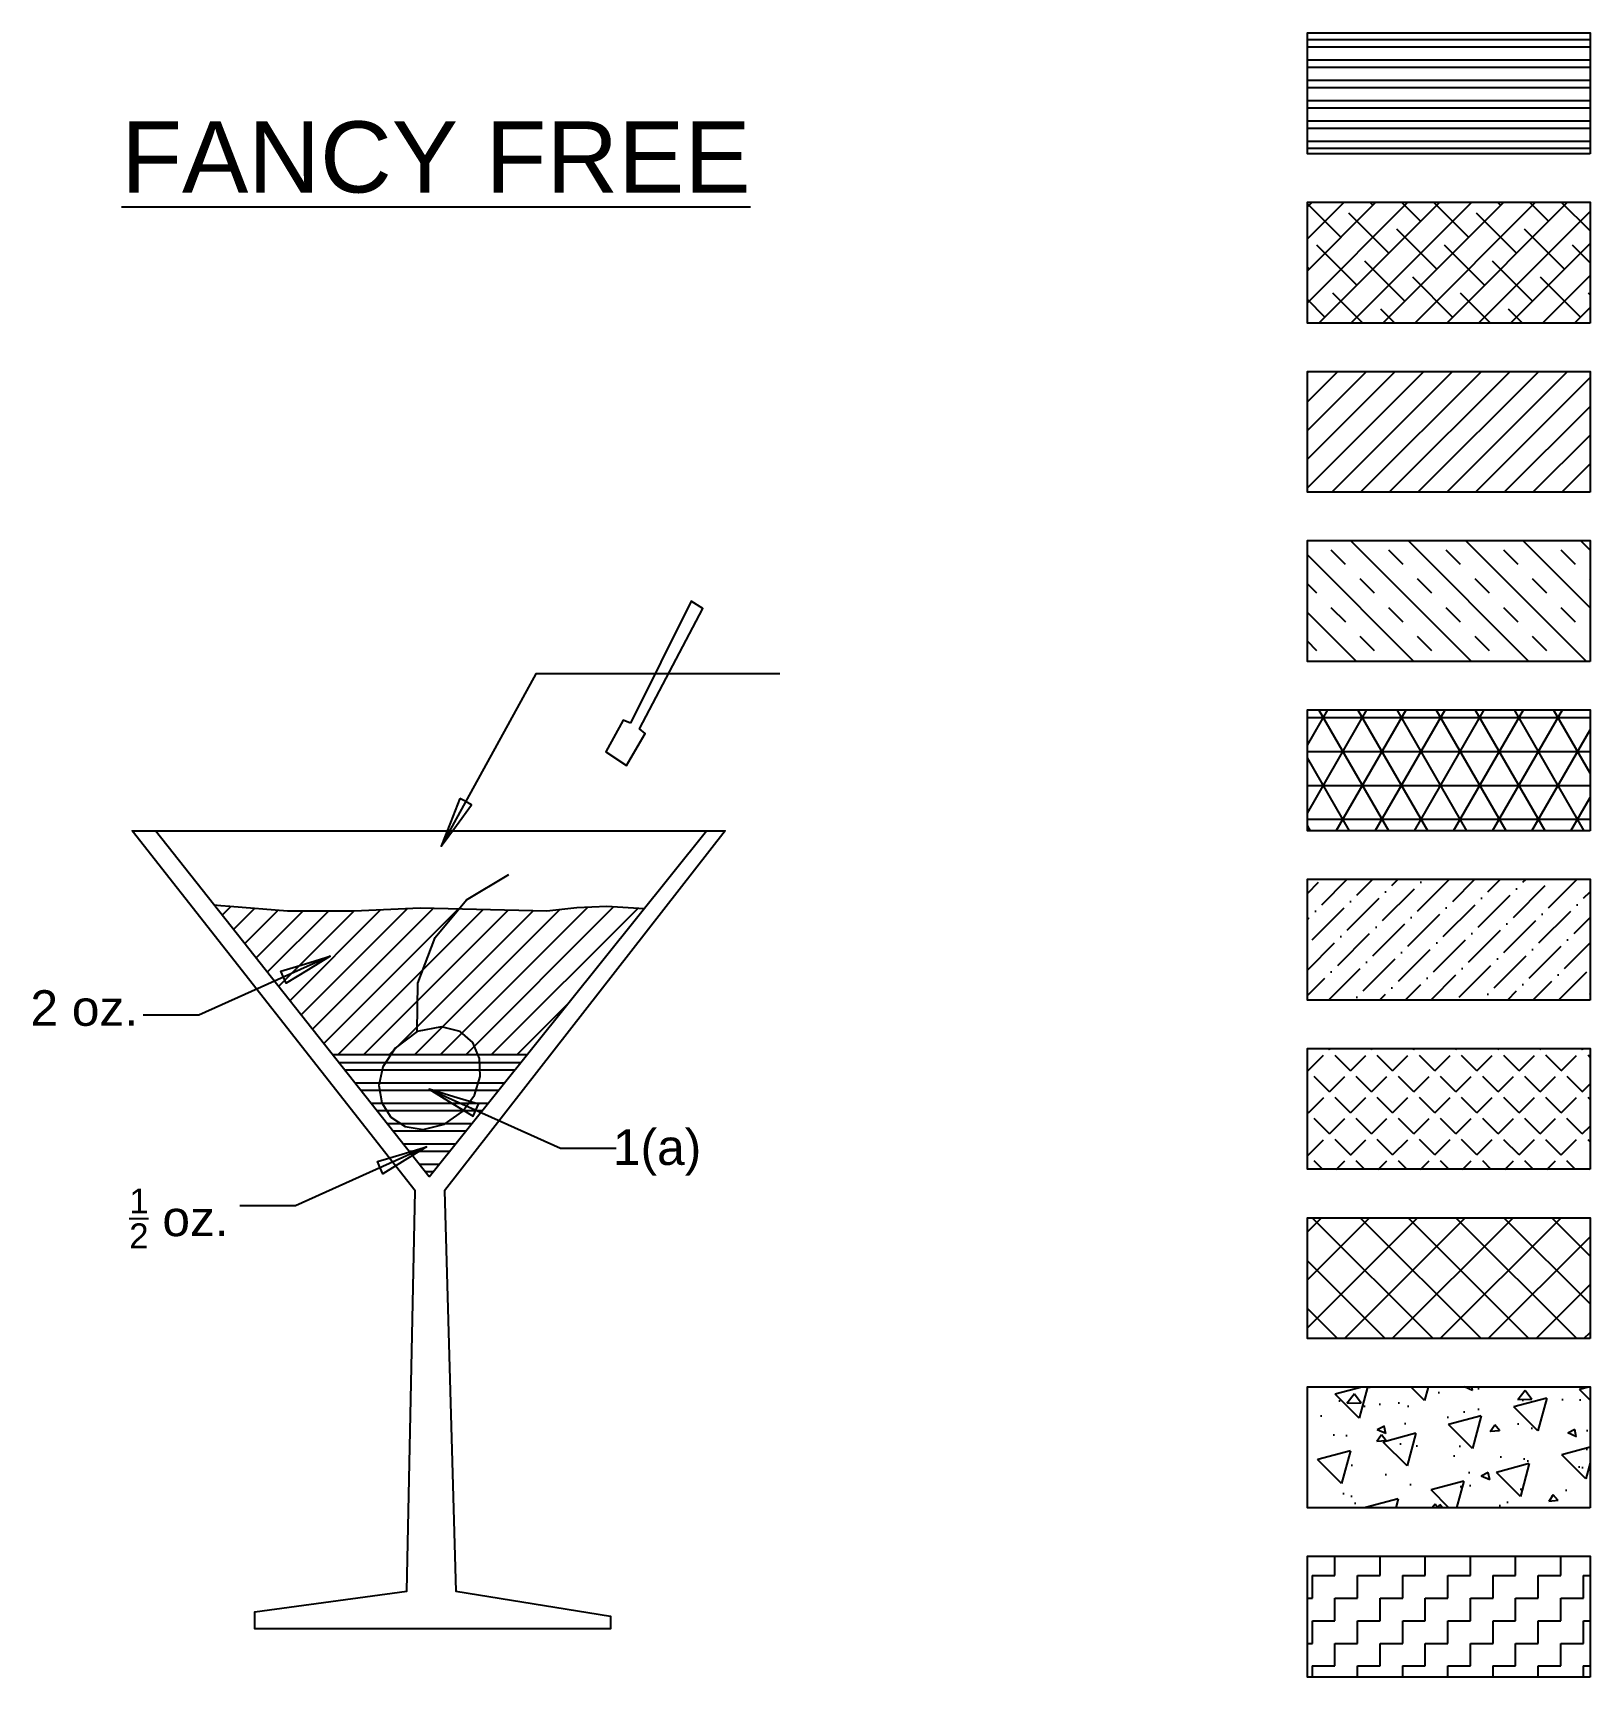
# Model space of a CAD drawing. Header units: metres. Extents: x 0 to 16.5, y 0 to 11.5.
# Drawn here: x 11.631 to 13.821, y 5.223 to 7.534 of the extents above; entities that cross this region are included whole.
import ezdxf

# ---------------------------------------------------------------- set-up
doc = ezdxf.new("R2010")
doc.units = ezdxf.units.M
for name, color, linetype in [('apricot brandy', 30, 'Continuous'), ('benedictine', 34, 'Continuous'), ('bourbon - whiskey', 35, 'Continuous'), ('campari', 241, 'Continuous'), ('creme de cassis', 1, 'Continuous'), ('fernet', 6, 'Continuous'), ('green chartreuse', 80, 'Continuous'), ('maraschino', 18, 'Continuous'), ('rum', 46, 'Continuous'), ('sherry', 53, 'Continuous')]:
    doc.layers.add(name, color=color, linetype=linetype)
doc.styles.get("Standard").update_dxf_attribs({"font": 'arial.ttf'})

# ---------------------------------------------------------------- blocks, each defined once
blk = doc.blocks.new('A$C17891CB8')
for points in [[(0, 0), (0.001, 0.06819), (0.0256, 0.13222), (0.0697, 0.18533), (0.1289, 0.22087)], [(0, 0), (-0.0306, -0.02332), (-0.048, -0.04942), (-0.0539, -0.07585), (-0.0497, -0.10026), (-0.0368, -0.12028), (-0.0169, -0.13352), (0.0087, -0.13759), (0.0384, -0.1301), (0.064, -0.11257), (0.0807, -0.0893), (0.0887, -0.06331), (0.0879, -0.03771), (0.0785, -0.01546), (0.0607, 0.00027), (0.0345, 0.00645), (0, 0)]]:
    blk.add_lwpolyline(points)
blk = doc.blocks.new('A$C3C0D392B')
blk.add_lwpolyline([(0, 0), (-0.18425, -0.0829), (-0.26258, -0.0829)])
blk.add_lwpolyline([(-0.06532, -0.02941), (-0.06912, -0.02084), (-0.03455, -0.01042), (0, 0), (-0.0307, -0.01893), (-0.06147, -0.03788), (-0.06532, -0.02941)], close=True)
blk = doc.blocks.new('A$C7EF233EF')
for points in [[(0.26617, 0.17318), (0.25609, 0.17746), (0.23156, 0.13265), (0.26064, 0.11371), (0.28679, 0.15847), (0.27865, 0.16498), (0.368, 0.33414), (0.35152, 0.34446), (0.26617, 0.17318)], [(0.02632, 0.06722), (0.01313, 0.03364), (0, 0), (0.02132, 0.02912), (0.0426, 0.05826), (0.03446, 0.06276), (0.02632, 0.06722)], [(0.02632, 0.06722), (0.01313, 0.03364), (0, 0), (0.02132, 0.02912), (0.0426, 0.05826), (0.03446, 0.06276), (0.02632, 0.06722)]]:
    blk.add_lwpolyline(points, close=True)
blk.add_lwpolyline([(0.47635, 0.24257), (0.13309, 0.24257), (0, 0)])

msp = doc.modelspace()

# ---------------------------------------------------------------- hatches: boundary and pattern name
at = {"layer": 'apricot brandy'}
h = msp.add_hatch(dxfattribs=at)
h.set_pattern_fill('STEEL', color=256, scale=0.009, angle=135, style=0)
h.set_pattern_definition([(180, (0, -0.47602), (-3e-18, -0.028575), []), (180, (-0.010103, -0.486123), (-3e-18, -0.028575), [])])
h.paths.add_polyline_path([(13.8208, 7.3644), (13.8208, 7.5343), (13.4233, 7.5343), (13.4233, 7.3644)])
h = msp.add_hatch(dxfattribs=at)
h.set_pattern_fill('STEEL', color=256, scale=0.009, angle=135, style=0)
h.set_pattern_definition([(180, (0, 0), (-3e-18, -0.028575), []), (180, (-0.010103, -0.010103), (-3e-18, -0.028575), [])])
h.paths.add_polyline_path([(12.2356, 6.0176), (12.2523, 6.0409), (12.2603, 6.0669), (12.2595, 6.0925), (12.2572, 6.098), (12.135, 6.098), (12.1236, 6.0808), (12.1177, 6.0543), (12.1219, 6.0299), (12.1348, 6.0099), (12.1547, 5.9967), (12.1803, 5.9926), (12.21, 6.0001)], flags=17)
h.paths.add_polyline_path([(12.2603, 6.0669), (12.2523, 6.0409), (12.2356, 6.0176), (12.21, 6.0001), (12.1803, 5.9926), (12.1547, 5.9967), (12.1348, 6.0099), (12.1219, 6.0299), (12.1177, 6.0543), (12.1236, 6.0808), (12.135, 6.098), (12.0526, 6.098), (12.1612, 5.9609), (12.185, 5.9681), (12.1652, 5.9558), (12.1888, 5.926), (12.3265, 6.098), (12.2593, 6.098)])
at = {"layer": 'benedictine'}
h = msp.add_hatch(dxfattribs=at)
h.set_pattern_fill('ANSI38', color=256, scale=0.01, style=0)
h.set_pattern_definition([(45, (0, -0.47608), (-0.02245064, 0.02245064), []), (135, (0, -0.47608), (-0.06735192, 0.02245064), [0.079375, -0.047625])])
h.paths.add_polyline_path([(13.8208, 7.2963), (13.4233, 7.2963), (13.4233, 7.1263), (13.8208, 7.1263)])
at = {"layer": 'bourbon - whiskey'}
h = msp.add_hatch(dxfattribs=at)
h.set_pattern_fill('ANSI31', color=256, scale=0.009, style=0)
h.set_pattern_definition([(45, (-2e-15, -0.95198), (-0.020205576, 0.020205576), [])])
h.paths.add_polyline_path([(13.8208, 7.0584), (13.4233, 7.0584), (13.4233, 6.8884), (13.8208, 6.8884)])
h = msp.add_hatch(dxfattribs=at)
h.set_pattern_fill('ANSI31', color=256, scale=0.008, style=0)
h.paths.add_polyline_path([(12.1726, 6.1984), (12.1972, 6.2624), (12.2307, 6.3028), (12.176, 6.304), (12.0832, 6.3), (11.9895, 6.3001), (11.9083, 6.3067), (11.8863, 6.3081), (12.0526, 6.098), (12.135, 6.098), (12.141, 6.1069), (12.1716, 6.1302)])
h.paths.add_polyline_path([(12.1726, 6.1984), (12.1716, 6.1302), (12.2061, 6.1366), (12.2323, 6.1305), (12.2501, 6.1147), (12.2572, 6.098), (12.3265, 6.098), (12.491, 6.3033), (12.4382, 6.3064), (12.3963, 6.3048), (12.3541, 6.3001), (12.2307, 6.3028), (12.1972, 6.2624)])
h.paths.add_polyline_path([(12.2061, 6.1366), (12.1716, 6.1302), (12.141, 6.1069), (12.135, 6.098), (12.2572, 6.098), (12.2501, 6.1147), (12.2323, 6.1305)])
at = {"layer": 'campari'}
h = msp.add_hatch(dxfattribs=at)
h.set_pattern_fill('TRANS', color=256, scale=0.009, angle=135, style=0)
h.set_pattern_definition([(135, (0, -0.95198), (-0.04041115, -0.04041115), []), (135, (-0.020206, -0.972186), (-0.04041115, -0.04041115), [0.028575, -0.028575])])
h.paths.add_polyline_path([(13.8208, 6.8204), (13.4233, 6.8204), (13.4233, 6.6504), (13.8208, 6.6504)])
at = {"layer": 'creme de cassis'}
h = msp.add_hatch(dxfattribs=at)
h.set_pattern_fill('ANSI36', color=256, scale=0.008, style=0)
h.set_pattern_definition([(45, (0, -0.23806), (0.013470384, 0.04939141), [0.0635, -0.0127, 0, -0.0127])])
h.paths.add_polyline_path([(13.8208, 6.1744), (13.8208, 6.3444), (13.4233, 6.3444), (13.4233, 6.1744)])
at = {"layer": 'fernet'}
h = msp.add_hatch(dxfattribs=at)
h.set_pattern_fill('NET', color=256, scale=0.015, angle=45, style=0)
h.set_pattern_definition([(45, (0, 0.23791), (-0.03367596, 0.03367596), []), (135, (0, 0.23791), (-0.03367596, -0.03367596), [])])
h.paths.add_polyline_path([(13.4233, 5.8684), (13.4233, 5.6984), (13.8208, 5.6984), (13.8208, 5.8684)])
at = {"layer": 'green chartreuse'}
h = msp.add_hatch(dxfattribs=at)
h.set_pattern_fill('NET3', color=256, scale=0.015, style=0)
h.set_pattern_definition([(0, (0, 1.18989), (0, 0.047625), []), (60, (0, 1.18989), (-0.04124446, 0.0238125), []), (120, (0, 1.18989), (-0.04124446, -0.0238125), [])])
h.paths.add_polyline_path([(13.8208, 6.4124), (13.8208, 6.5824), (13.4233, 6.5824), (13.4233, 6.4124)])
at = {"layer": 'maraschino'}
h = msp.add_hatch(dxfattribs=at)
h.set_pattern_fill('TRIANG', color=256, scale=0.01, angle=135, style=0)
h.set_pattern_definition([(195, (0, 0.47593), (-0.0246525, -0.0920044), [0.047625, -0.047625]), (255, (0, 0.47593), (0.0673519, -0.0673519), [0.047625, -0.047625]), (135, (-0.01233, 0.42993), (-0.0920044, -0.0246525), [0.047625, -0.047625])])
h.paths.add_polyline_path([(13.8208, 5.4605), (13.8208, 5.6304), (13.4233, 5.6304), (13.4233, 5.4605)])
h = msp.add_hatch(dxfattribs=at)
h.set_pattern_fill('AR-CONC', color=256, scale=0.0007, angle=135, style=0)
h.set_pattern_definition([(185, (0, 0.47593), (-0.0822874, 0.09806626), [0.013335, -0.146685]), (130, (0, 0.47593), (-0.0771239, -0.1120125), [0.010668, -0.117348]), (235.451, (-0.00686, 0.4841), (-0.1594112, -0.0139455), [0.011333, -0.124663]), (181.1842, (-0.02514, 0.45079), (-0.1133674, 0.1549872), [0.0200025, -0.2200275]), (231.6356, (-0.0346, 0.4637), (-0.2399785, -0.0049603), [0.0169995, -0.1869945]), (126.184, (-0.02514, 0.45079), (-0.2399785, -0.00496), [0.016002, -0.176022]), (156, (-0.03143, 0.46964), (-0.0244267, 0.1256644), [0.013335, -0.146685]), (101, (-0.03143, 0.46964), (-0.1217588, -0.060578), [0.010668, -0.117348]), (206.4514, (-0.03347, 0.48012), (-0.1461855, 0.065086), [0.011333, -0.124663]), (172.5, (0, 0.47593), (-0.04338139, -0.04032383), [0, -0.1159256, 0, -0.119126, 0, -0.1177925]), (142.5, (0, 0.47593), (-0.0826609, -0.0165128), [0, -0.0679196, 0, -0.1132586, 0, -0.0448945]), (102.5, (0.028036, 0.447894), (-0.06427834, 0.0699495), [0, -0.04445, 0, -0.138684, 0, -0.184023]), (92.5, (0.04061, 0.43532), (-0.08590568, 0.06073473), [0, -0.057785, 0, -0.0921004, 0, -0.130683])])
h.paths.add_polyline_path([(13.8208, 5.4605), (13.8208, 5.6304), (13.4233, 5.6304), (13.4233, 5.4605)])
at = {"layer": 'rum'}
h = msp.add_hatch(dxfattribs=at)
h.set_pattern_fill('ANGLE', color=256, scale=0.006, angle=45, style=0)
h.set_pattern_definition([(45, (0, 0), (-0.02963485, 0.02963485), [0.03048, -0.01143]), (135, (0, 0), (-0.02963485, -0.02963485), [0.03048, -0.01143])])
h.paths.add_polyline_path([(13.4233, 6.1064), (13.4233, 5.9364), (13.8208, 5.9364), (13.8208, 6.1064)])
at = {"layer": 'sherry'}
h = msp.add_hatch(dxfattribs=at)
h.set_pattern_fill('ZIGZAG', color=256, scale=0.01, style=0)
h.set_pattern_definition([(0, (0, 0.95194), (0.03175, 0.03175), [0.03175, -0.03175]), (90, (0.03175, 0.95194), (-0.03175, 0.03175), [0.03175, -0.03175])])
h.paths.add_polyline_path([(13.8208, 5.2225), (13.8208, 5.3925), (13.4233, 5.3925), (13.4233, 5.2225)])

# ---------------------------------------------------------------- linework, layer by layer
for p, q in [((13.8208, 6.8204), (13.8208, 6.7354)), ((12.1888, 5.926), (11.8037, 6.4124)), ((12.1888, 5.926), (12.5784, 6.4124)), ((12.0526, 6.098), (12.3265, 6.098))]:
    msp.add_line(p, q)
for points in [[(13.8208, 7.3644), (13.4233, 7.3644), (13.4233, 7.5343), (13.8208, 7.5343), (13.8208, 7.3644)], [(13.8208, 7.1264), (13.4233, 7.1264), (13.4233, 7.2964), (13.8208, 7.2964), (13.8208, 7.1264)], [(13.8208, 6.8884), (13.4233, 6.8884), (13.4233, 7.0584), (13.8208, 7.0584), (13.8208, 6.8884)], [(13.8208, 6.6504), (13.4233, 6.6504), (13.4233, 6.8204), (13.8208, 6.8204), (13.8208, 6.6504)], [(13.8208, 6.4124), (13.4233, 6.4124), (13.4233, 6.5824), (13.8208, 6.5824), (13.8208, 6.4124)], [(12.5784, 6.4124), (12.6046, 6.4124), (12.2104, 5.9064), (12.2261, 5.3435), (12.4437, 5.3083), (12.4437, 5.2905), (11.9437, 5.2905), (11.9437, 5.3141), (12.1574, 5.3435), (12.1691, 5.9064), (11.7711, 6.4124), (11.8037, 6.4124), (12.5784, 6.4124)], [(13.8208, 6.1744), (13.4233, 6.1744), (13.4233, 6.3444), (13.8208, 6.3444), (13.8208, 6.1744)], [(13.8208, 5.9365), (13.4233, 5.9365), (13.4233, 6.1064), (13.8208, 6.1064), (13.8208, 5.9365)], [(13.8208, 5.6985), (13.4233, 5.6985), (13.4233, 5.8684), (13.8208, 5.8684), (13.8208, 5.6985)], [(13.8208, 5.4605), (13.4233, 5.4605), (13.4233, 5.6305), (13.8208, 5.6305), (13.8208, 5.4605)], [(13.8208, 5.2226), (13.4233, 5.2226), (13.4233, 5.3925), (13.8208, 5.3925), (13.8208, 5.2226)]]:
    msp.add_lwpolyline(points, close=True)
for points in [[(11.8861, 6.3083), (11.8861, 6.3083), (11.8861, 6.3083), (11.8955, 6.3075), (11.9083, 6.3067), (11.9895, 6.3001), (12.0832, 6.3), (12.176, 6.304), (12.3541, 6.3001), (12.3963, 6.3048), (12.4382, 6.3064), (12.491, 6.3033), (12.491, 6.3033), (12.491, 6.3033), (12.491, 6.3033)], [(12.185, 5.9681), (12.0008, 5.8852), (11.9224, 5.8852)]]:
    msp.add_lwpolyline(points)

# ---------------------------------------------------------------- block references
for name, p in [('A$C7EF233EF', (12.2055, 6.3907)), ('A$C17891CB8', (12.1716, 6.1302)), ('A$C3C0D392B', (12.0492, 6.236)), ('A$C3C0D392B', (12.185, 5.9681))]:
    msp.add_blockref(name, p)
at = {"xscale": -1}
msp.add_blockref('A$C3C0D392B', (12.1888, 6.049), dxfattribs=at)

# ---------------------------------------------------------------- texts
at = {"attachment_point": 5}
for s, insert, char_height, width in [('{\\LFANCY FREE}', (12.1982, 7.3592), 0.1, 0.874829), ('2 oz.', (11.7037, 6.1629), 0.05, 0.298021), ('1(a)', (12.5091, 5.9601), 0.05, 0.298021), ('\\A1;{\\H0.7x;\\S1/2;} oz.', (11.8368, 5.8675), 0.05, 0.298021)]:
    msp.add_mtext(s, dxfattribs=dict(at, insert=insert, char_height=char_height, width=width))

doc.saveas('drawing.dxf')
